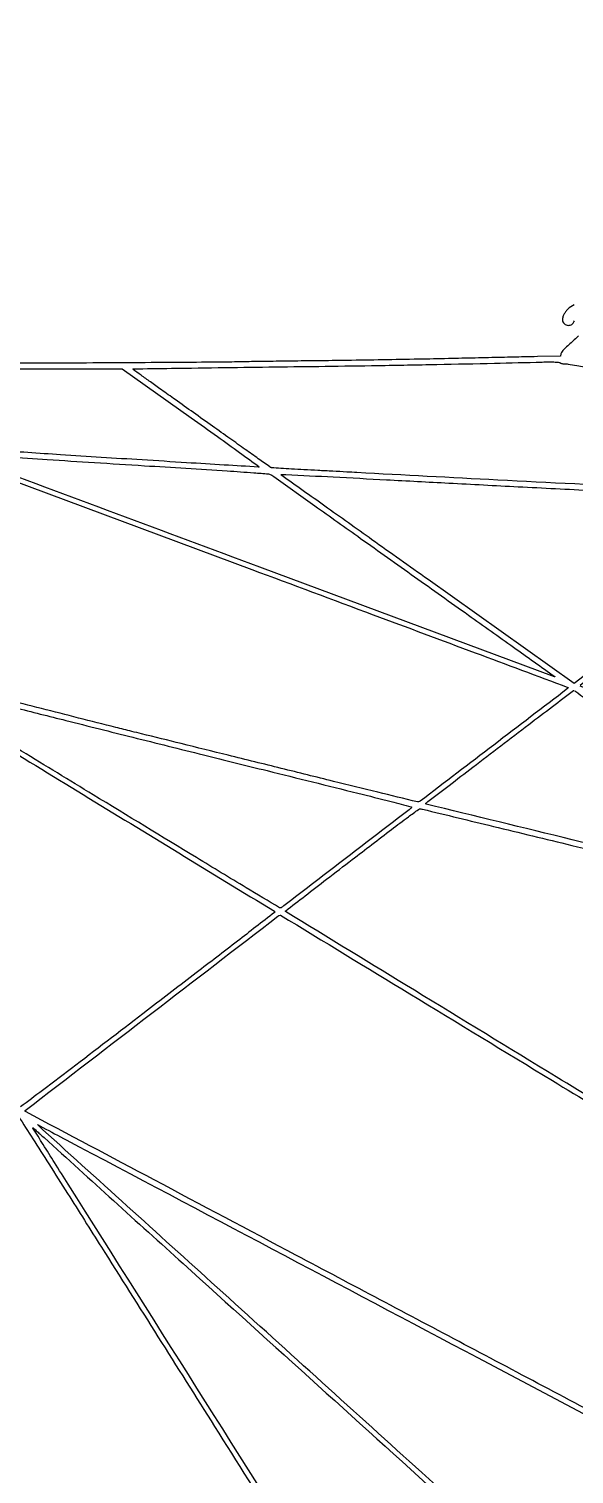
# Model space of a CAD drawing. Extents: x 0 to 7087, y 0 to 4724.
# Drawn here: x 5201 to 5954, y 1636 to 3634 of the extents above; entities that cross this region are included whole.
import ezdxf

# ---------------------------------------------------------------- set-up
doc = ezdxf.new("R2010")
doc.units = 0

msp = doc.modelspace()

# ---------------------------------------------------------------- linework, layer by layer
for points in [[(6679.454404, 791.75405, 0.000001), (6397.472142, 1046.787835, 0.000001), (6069.5, 1343.414553, -0.000021), (5743.678033, 1638.121174, -0.000035), (5468.71875, 1886.879035, -0.000001), (5219.850244, 2112.065315, -0.01151), (5216.5, 2115.240038), (5212.5, 2119.209169), (5220, 2115.188338, 0.001272), (5252.276589, 2097.990111, 0.000002), (5820.76871, 1796.93329), (6404.232052, 1487.951359, 0.030125)], [(5184.181905, 2148.69582, -0.000001), (4979.357589, 2473.304821)], [(5306.980115, 216.220109, 0.000001), (5194.709925, 423.334713, 0.000017), (5070.072008, 653.24502, 0.000011), (4922.729878, 925, -0.000032), (4775.598408, 1196.394231, -0.000053), (4651.653342, 1425.1125, -0.000001), (4539.128075, 1632.810979, -0.043589)], [(6160.504317, 2462.162505, -0.000141), (5951.565135, 2512.957262, -0.000001), (5749.985804, 2562.02342, -0.137515), (5749.203537, 2562.46313, -0.277606), (5749.122732, 2562.787943, -0.076591), (5749.361661, 2563.281762, -0.054282), (5749.859203, 2563.858308, -0.032541), (5750.560332, 2564.431461, 0.0083), (5752.099194, 2565.569678, 0.000011), (5781.439599, 2588.035255, 0.000097), (5814.304062, 2613.210415, 0.00006), (5852.957451, 2642.839265, -0.000839), (5891.551563, 2672.327283, -0.001392), (5924.211775, 2697.051428, -0.000084), (5953.637278, 2719.190509, -0.30604), (5954.457451, 2719.232271, -0.018713)], [(6231.295543, 1588.166948, 0.000028), (6035.290595, 1692.025435, 0.000017), (5802.522794, 1815.336742, -0.000087), (5569.758034, 1938.688216, -0.000145), (5373.759285, 2042.672399, -0.000001), (5195.709751, 2137.200618, -0.192573), (5195.25331, 2137.740069, -0.319555), (5195.527972, 2138.637991, -0.000003), (5370.619532, 2273.225485, -0.00001), (5544.780584, 2407.090447, -0.077987), (5547.846158, 2408.763732, -0.226366), (5548.424573, 2408.704966, -0.000001), (5727.394647, 2299.842302, -0.000133), (5924.292322, 2180.002457, -0.00008), (6158.041196, 2037.597026)], [(6592.07559, 1781.357108, 0.00001), (6395.801089, 1900.967422, 0.000006), (6162.72301, 2042.995235, -0.000108), (5929.690837, 2185.060109, -0.00018), (5733.561876, 2304.782547, -0.000001), (5555.403848, 2413.623819, -0.353388), (5555.22301, 2414.130206, -0.145), (5555.607108, 2414.663281, -0.000028), (5582.443634, 2435.421389, -0.000614), (5612.204661, 2458.380599, -0.000372), (5647.5, 2485.498451, -0.000434), (5701.968239, 2527.207655, -0.004242), (5725.153704, 2544.620426, -0.00399), (5739.214447, 2554.822667, -0.197232), (5742.5, 2555.592806, -0.019589), (5744.925067, 2555.105274, -0.000006), (5842.673948, 2531.435278, -0.000108), (5951.102135, 2505.15319, -0.000065), (6079.30493, 2474.030902)], [(5014.615965, 2734.751464, -0.000016), (5275.389594, 2575.539542, -0.000002), (5539.90274, 2414.031075, -0.261375), (5540.5, 2412.966596, -0.232382), (5540.178871, 2412.312959, -0.000015), (5488.80314, 2372.64974, -0.000551), (5431.992164, 2328.893104, -0.000332), (5364.510688, 2277.107583, -0.00025), (5265.320082, 2201.171667, -0.00199), (5219.332136, 2166.291005, -0.000542), (5189.091244, 2143.594366, -0.424205)], [(5555.34416, 980.541909, -0.000001), (5678.911179, 867.897119, -0.000083)], [(6373.302642, 244.929171, 0.000001), (6251.150246, 356.366988, 0.000021)], [(3615.925633, 3667.053647, -0.000002), (3641.728749, 3715.748958, -0.000001), (3683.548406, 3794.66941, -0.000001), (3731.295565, 3884.775511, -0.000001), (3778.830453, 3974.480516), (3893.809256, 4191.461032), (3888.744859, 4194.230516, 0.001317), (3886.791169, 4195.292222, 0.002114)], [(1840.425828, 3215.248007, -0.000001), (1750.933564, 3201.206536, -0.000135)], [(4749.665349, 793.063305, 0.000001), (4721.748575, 903.856146, 0.007095)], [(4570.12107, 1505.740836, -0.000001), (4545.158775, 1605.268138, -0.26365)], [(5190.987185, 1450.23205, -0.000106), (5063.865964, 1614.717554, -0.000176), (4956.814158, 1753.396521, -0.000003), (4859.701831, 1879.292647, -0.124838), (4859.295055, 1880.23205, -0.275631), (4859.890578, 1881.733249, -0.000009), (5021.586333, 2005.990905, -0.000015), (5182.878677, 2129.926264, -0.150918), (5185.5, 2130.899681, -0.270575), (5186.12828, 2130.578553, -0.000053), (5206.072739, 2099.441079, -0.001073), (5228.126667, 2064.838912, -0.000647), (5254.130602, 2023.727864, 0.000067), (5300.739491, 1949.8517, 0.000003), (5457.26281, 1701.835685, 0.000005), (5643.136416, 1407.324188, 0.000004), (5850.67387, 1078.5, -0.000008), (6053.543664, 757.065756, -0.000013), (6224.468476, 486.221875)], [(4912.327304, 147.416691, -0.000001), (4884.371973, 258.307726, -0.000042)], [(2454.393481, 3501.026403, 0.000001), (2517.540201, 3531.39011, 0.062771)], [(5071.745069, 3049.32908), (5508.872535, 2886.502874, -0.000114), (5676.485904, 2824.024956, -0.000189), (5817.581669, 2771.334043, -0.000002), (5945.74822, 2723.415638, -0.332257), (5945.95868, 2723.088334, -0.215373), (5945.263664, 2721.798953, -0.000015), (5843.185815, 2643.857001, -0.000024), (5741.482397, 2566.2133, -0.12159), (5739.184066, 2565.214362, -0.102179), (5737.822005, 2565.262924, -0.00003), (5682.769694, 2578.697138, -0.000544), (5621.704304, 2593.672943, -0.00033), (5549.5, 2611.514281, 0.000014), (5476.124989, 2629.694079, 0.00002), (5411.290625, 2645.753041, 0.00001), (5356.25276, 2659.381891, 0.000341), (5343, 2662.653744, -0.001618), (5320.72702, 2668.212882, -0.000039), (5217.924477, 2694.233675, -0.000097), (5116.798104, 2719.859614, -0.000227)], [(3593.512849, 3650.132812, -0.000002), (3543.723597, 3556.255828, -0.018461)], [(4862.716426, 1616, -0.000193), (4801.141341, 1671.071486, -0.000321), (4749.291576, 1717.541033, -0.000006), (4702.305543, 1759.707099, -0.184586), (4702.072515, 1760.160963, -0.260665), (4702.257415, 1760.597431, -0.000041), (4724.106724, 1777.555653, -0.000933), (4748.361124, 1796.30497, -0.000562), (4777.184419, 1818.448767, -0.000435), (4824.615683, 1854.738031, -0.006043), (4841.917384, 1867.62347, -0.008184), (4851.767859, 1874.532781, -0.36541), (4854.084332, 1874.287803, -0.026547), (4855.40854, 1872.752403, -0.000002), (4948.625335, 1752.293917, -0.000079), (5051.570331, 1619.219645, -0.000048), (5173.517052, 1461.5, -0.000009), (5295.420491, 1303.799295, -0.000015), (5398.226401, 1170.790625)], [(5982.658973, 2709.702957, -0.000002), (6088.233851, 2670.531374, -0.000202)], [(6450.22633, 2376, -0.000003), (6305.76258, 2478.782248, -0.000005), (6175.84193, 2571.220518, -0.000003), (6066.608729, 2648.942153, -0.000054)], [(6042.487742, 788.839111, 0.000046), (5634.757854, 1435.006179, 0.000057), (5254.799957, 2036.884536, -0.000387), (5236.083346, 2066.576206, -0.000644), (5220.372479, 2091.613896, -0.000017), (5206.185697, 2114.289272, -0.360562), (5206.21787, 2114.529603, -0.38285), (5206.447259, 2114.532894, -0.000349), (5210.83224, 2110.705365, -0.002937), (5215.746678, 2106.358452, -0.001766), (5221.530181, 2101.145067, 0.00049), (5413.830573, 1926.909787, 0.000017), (6158.626144, 1253.456846)], [(6711.845562, 3203.125316, -0.000005), (6530, 3197.515082, 0.000023)], [(6519.576902, 2970.695787, 0.000005), (6714.675247, 2962.081574, 0.102992)], [(5955.291577, 2718.685155, -0.000002), (6019.378126, 2673.131519, -0.000053), (6090.144686, 2622.818036, -0.000032), (6174, 2563.177294, -0.000085)], [(3923.171421, 2194.538956, -0.000002), (3893.143163, 2276.220358, -0.113392)], [(4545.463117, 1605.546108, -0.000002), (4590.813587, 1522.171778, -0.000208)], [(6481.326468, 2531.779645, 0.000019), (6342.5, 2583.481484, -0.00001), (6049.295709, 2692.671082, -0.000553)], [(6278.235817, 2988.84213, -0.00007), (6062.042014, 2999.433764, -0.000602), (5848.709775, 3010.172739, -0.000791), (5654, 3020.51817, 0.000186), (5639.97105, 3021.280596, 0.000074), (5620.742067, 3022.315611, 0.000073), (5600.003011, 3023.425777, 0.000092), (5580.802781, 3024.447193, -0.001487), (5563.5744, 3025.411912, -0.002371), (5548.852678, 3026.350279, -0.000482), (5535.909615, 3027.249459, -0.118062), (5534.802781, 3027.598356, -0.019062), (5533.787363, 3028.261475, -0.000036), (5517.726442, 3039.647876, -0.000265), (5499.679254, 3052.458791, -0.000164), (5478.5, 3067.520391, 0.000013), (5454.53367, 3084.574972, 0.000009), (5427.969241, 3103.476634, 0.000009), (5402.836032, 3121.358519, 0.000021), (5383.714437, 3134.961501, -0.000971), (5368.484454, 3145.839681, -0.001625), (5355.722491, 3155.055483, -0.000108), (5344.31295, 3163.354959, -0.460768), (5344.291794, 3163.625128, -0.195108), (5344.944766, 3163.901218, -0.000018), (5397.642084, 3164.671336, -0.000358), (5471.66306, 3165.69741, -0.000064), (5610, 3167.498427, 0.000956), (5683.125873, 3168.581044, 0.00069), (5764.693972, 3170.057308, 0.000698), (5844.038838, 3171.713663, 0.001207), (5910, 3173.342104, -0.005833), (5920.357863, 3173.501965, -0.014198), (5927.993021, 3173.313898, -0.013062), (5933.566576, 3172.871862, -0.171691), (5935.406222, 3171.993778, 0.119846), (5936.038031, 3171.60915, 0.027232), (5937.260789, 3171.291922, 0.026685), (5938.748976, 3171.073041, 0.023173), (5940.324124, 3171, -0.042729), (5946.256619, 3170.492096, -0.000013), (6180.622249, 3130.059393, -0.000011), (6415.449309, 3089.535159, -0.051179)], [(6159.778392, 2886.572742, -0.000049), (6009.536212, 2771.424635), (5954.151694, 2728.985622), (5752.325847, 2872.591207, -0.00007), (5674.871144, 2927.718946, -0.000115), (5609.50728, 2974.277498, -0.000004), (5550.375654, 3016.418034, -0.035037), (5549.55, 3017.098396, -0.389262), (5549.525309, 3017.455153, -0.154832), (5549.969903, 3017.752987, -0.053397), (5551.041861, 3017.943982, -0.01741), (5552.650186, 3018, -0.013052), (5555.904493, 3017.915033, -0.000016), (5621.428075, 3014.48905, -0.000146), (5694.776773, 3010.630124, -0.00009), (5781.100186, 3006.047831, 0.000417), (5877.143095, 3001.012571, 0.000338), (5980.193492, 2995.765775, 0.000341)], [(5124.304381, 2710.050582, 0.000046), (5181, 2695.677562, 0.000535), (5251.724234, 2677.835643, 0.000243), (5344.295429, 2654.635536, 0.000241), (5441.930726, 2630.266677, 0.000331), (5529.771672, 2608.448981, -0.000176), (5655.394411, 2577.288356, -0.00235), (5701.520955, 2565.599037, -0.001441), (5728.868225, 2558.447626, -0.584725), (5729.271672, 2556.893006, -0.028132), (5726.109344, 2554.173593, -0.000021), (5639.54056, 2487.822904, -0.000023), (5553.159704, 2421.628258, -0.024988), (5549.305694, 2418.969763, -0.280479), (5547.055299, 2418.954061, -0.000267), (5500.929819, 2446.631963, -0.001373), (5432.242182, 2488.155372, -0.000189), (5289.5, 2575.056518, -0.000099), (5190.502089, 2635.404343, -0.000164), (5106.99375, 2686.370068, -0.000005), (5031.400067, 2732.540375, -0.057112)], [(5435.942826, 1099.380921, -0.000007), (5255.393911, 1262.628952, 0.000337)], [(6365.0103, 2985.606461, -0.000006), (6305.498352, 2988.399338, -0.18675)], [(4732.307951, 2914.731978, -0.000006), (4685.420882, 2943.371299, -0.051871)], [(6136.979348, 3186.026311, -0.000017), (6042.492323, 3183.827884, -0.204957)], [(5960.449772, 3209.620928, -0.004351), (5948.5, 3198.579024, 0.005346), (5942.462041, 3192.977482, 0.020725), (5938.906181, 3189.315806, 0.03287), (5936.818224, 3186.645281, 0.109816), (5936, 3184.591384), (5935.5, 3181.5), (5903.5, 3180.796473, 0.000045), (5885.597565, 3180.401274, 0.000009), (5854.16875, 3179.704065, 0.00001), (5817.686034, 3178.893343, 0.000009), (5780.5, 3178.06557, -0.000875), (5739.14296, 3177.216571, -0.000518), (5689.79375, 3176.340983, -0.000518), (5640.539425, 3175.569116, -0.00089), (5599.5, 3175.041587, 0.000332), (5563.501125, 3174.61904, 0.000404), (5529.76875, 3174.173454, 0.000339), (5501.384593, 3173.756334, 0.002813), (5488.5, 3173.485733, -0.004651), (5473.725875, 3173.229788, -0.000176), (5418.590625, 3172.807048, -0.000317), (5353.360516, 3172.371321, -0.000223), (5280, 3171.960639, -0.001012), (5154.975094, 3171.569772, -0.00132)], [(6328.710617, 2453.03893, -0.000006), (6392.683186, 2407.444938, -0.033057)], [(5962.599508, 2726.588514, -0.000008), (6011.174465, 2763.97423, -0.000326)], [(5813.660013, 645.08811, -0.000003), (5750.388437, 726.885564, -0.000003), (5688.581924, 806.791184, -0.000003), (5635.4871, 875.435925, -0.000016)], [(5033.126058, 2733.196547, 0.000006), (5076.240625, 2722.247784, 0.000076)], [(5954.484269, 3252.346023, 0.090535), (5945.518388, 3246.233477, 0.040295), (5942.577701, 3242.821145, 0.038622), (5940.175697, 3238.934348, 0.041062), (5938.563358, 3235.058938, 0.076229), (5938.021962, 3231.704545, 0.117743), (5938.655258, 3228.957158, 0.085997), (5940.513657, 3226.421825, 0.084578), (5943.151315, 3224.625283, 0.107709), (5946.020287, 3224, 0.054654), (5949.038567, 3224.330911, 0.101064), (5951.282139, 3225.332406, 0.089253), (5953.129689, 3227.232139, 0.035665), (5954.946791, 3230.390085, -0.086673)], [(5175.015368, 3164), (5329.703417, 3164), (5424.913679, 3096.25, -0.000787), (5461.330757, 3070.249739, -0.001329), (5491.770536, 3048.321883, -0.000097), (5518.904197, 3028.657831, -0.651745), (5518.811971, 3028.228752, -0.066095), (5517.731969, 3028.150991, -0.000018), (5470.738516, 3030.98135, -0.000338), (5418.633489, 3034.156796, -0.000205), (5357, 3037.9802, -0.000582), (5244.343147, 3045.146955, -0.001109), (5153.772669, 3051.21634, -0.000265)], [(6753.841015, 2150.587542, 0.000005), (6812.411778, 2109.030707, 0.095651)], [(5898.278733, 524.423056, 0.000003), (5963.140092, 440.80778, 0.322312)], [(5096.908298, 406.303109, 0.000003), (5161.52129, 320.305004, 0.028981)], [(5657.933736, 897.508972, -0.000006), (5536.077284, 1008.724183, -0.00459)], [(4538.987844, 1635.262221, -0.000605), (4556.606044, 1649.184778, -0.002938), (4579.917978, 1667.339893, -0.000858), (4615.996404, 1695, -0.000914), (4645.960864, 1717.804578, -0.0015), (4671.421048, 1736.987698, -0.000136), (4694.26798, 1754.08495, -0.182923), (4695.305494, 1754.383653, -0.163827), (4698.455618, 1753.028374, -0.000015), (4892.507706, 1578.986015, -0.000527)], [(6342.409962, 2576.004367, 0.000028), (6480.373134, 2524.620674, 0.000047)], [(4844.532109, 237.473022, 0.000003), (4902.674445, 147.027982, 0.010109)], [(5993.208191, 2713.6301, -0.000262), (5962.65673, 2725.103467, -0.412243)], [(5168.749357, 322.818293, 0.000004), (5102.439899, 411.490727, 0.000252)], [(5241.117482, 323.714062, 0.000005), (5307.768292, 201.415215, 0.274553)], [(4526.833791, 1635.511194, -0.000012), (4438.717368, 1567.638108, -0.000448)], [(6115.390666, 480.20745, 0.000013), (5955, 626.4969, -0.000032)]]:
    msp.add_lwpolyline(points, format="xyb")
msp.add_lwpolyline([(5146, 3043.938628, 0.00199), (5171.304216, 3042.172895, 0.00025), (5226.071863, 3038.597709, 0.000294), (5291.101558, 3034.423737, 0.000244), (5360.308469, 3030.056472, -0.000161), (5474.899915, 3022.844472, -0.002891), (5511.625106, 3020.308022, -0.004429), (5531.712643, 3018.624858, -0.132348), (5536.442563, 3016.86811, 0.000112), (5539.120319, 3014.962237), (5595.774552, 2974.658132, 0.000001), (5659.142379, 2929.578194, 0.000001), (5733.753777, 2876.5, -0.000107), (5808.125702, 2823.56831, -0.000179), (5870.706789, 2778.974388, -0.000001), (5927.549213, 2738.438829, -0.427091), (5927.571502, 2738.285152, -0.326906), (5927.349793, 2738.222444), (5519.862242, 2889.868983, -0.000005), (5123.771497, 3037.278482, -0.002591), (5100, 3046.266079, -0.832959), (5100.10504, 3046.82771, -0.011857), (5106.448027, 3046.657417, -0.005109), (5119.081389, 3045.888727, -0.000665)], format="xyb", close=True)

doc.saveas('drawing.dxf')
